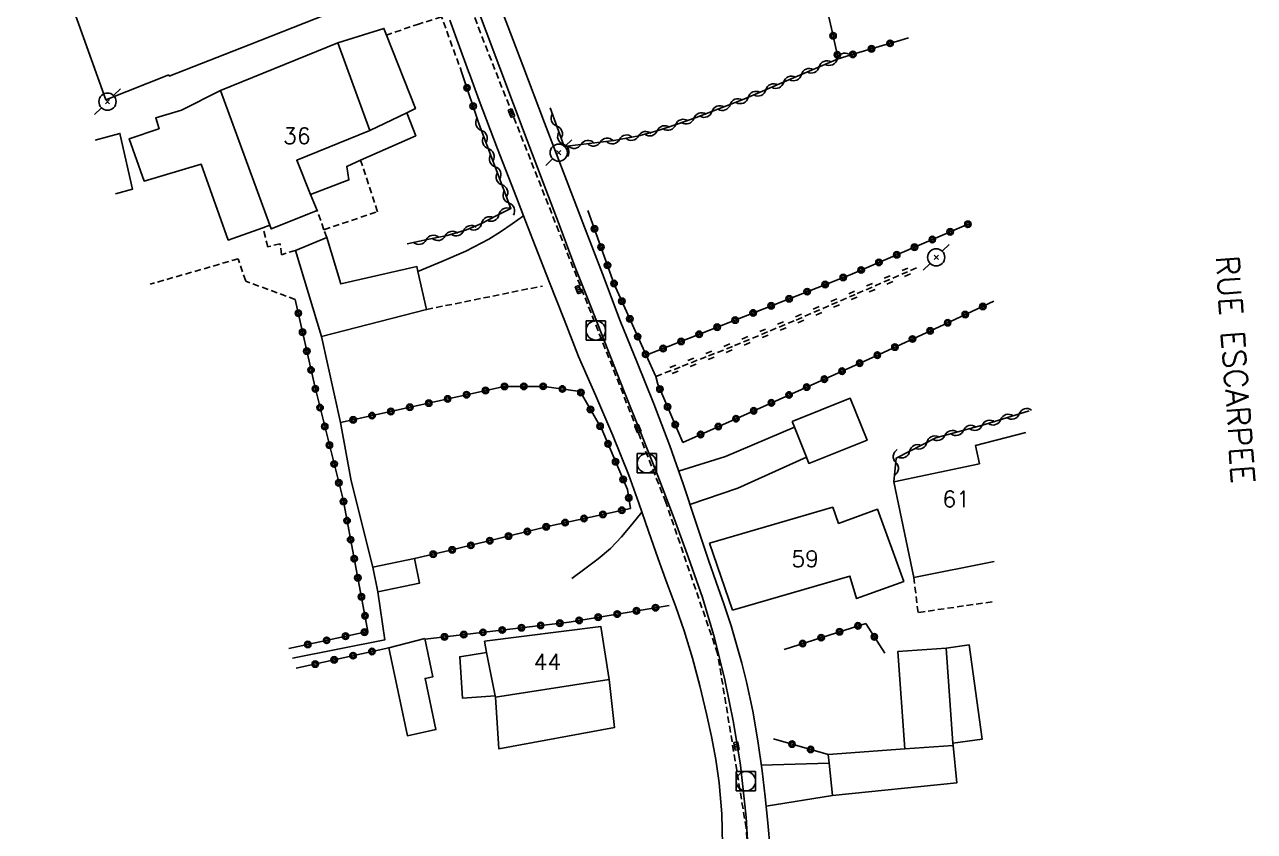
# Model space of a CAD drawing. Header units: millimetres. Extents: x 139000 to 140000, y 129196 to 129988.
# Drawn here: x 139762.8 to 139858, y 129349.9 to 129412.4 of the extents above; entities that cross this region are included whole.
import ezdxf
from ezdxf.enums import TextEntityAlignment as Align

# ---------------------------------------------------------------- set-up
doc = ezdxf.new("R2010")
doc.units = ezdxf.units.MM
doc.linetypes.add('DASHED', pattern=[0.75, 0.5, -0.25])
doc.layers.get('0').update_dxf_attribs({"linetype": 'CONTINUOUS'})
for name, color, linetype in [('W0001', 6, 'DASHED'), ('W0004', 5, 'CONTINUOUS'), ('W0008', 7, 'CONTINUOUS'), ('W0017', 7, 'CONTINUOUS'), ('W0101', 7, 'CONTINUOUS'), ('W0104', 1, 'CONTINUOUS'), ('W0105', 7, 'CONTINUOUS'), ('W0112', 1, 'DASHED'), ('W0120', 7, 'CONTINUOUS'), ('W0220', 5, 'DASHED'), ('W0310', 3, 'CONTINUOUS'), ('W0323', 7, 'CONTINUOUS'), ('W0333', 7, 'CONTINUOUS'), ('W0401', 7, 'CONTINUOUS'), ('W0420', 7, 'CONTINUOUS'), ('W0473', 7, 'CONTINUOUS'), ('W0989', 7, 'CONTINUOUS'), ('W0991', 7, 'CONTINUOUS')]:
    doc.layers.add(name, color=color, linetype=linetype)
doc.styles.get("Standard").update_dxf_attribs({"font": 'romans.shx', "width": 0.85})

# ---------------------------------------------------------------- blocks, each defined once
blk = doc.blocks.new('T401')
for p, q in [((-0.3, 0.3), (0, 0.3)), ((-0.3, -0.25), (-0.3, 0.3)), ((-0.3, 0.15), (0, 0.15)), ((-0.3, 0), (0, 0)), ((0, 0.3), (0, -0.25)), ((-0.3, -0.15), (0, -0.15)), ((-0.3, -0.25), (-0.3, -0.3)), ((-0.3, -0.3), (0, -0.3)), ((0, -0.3), (0, -0.25))]:
    blk.add_line(p, q)
blk = doc.blocks.new('T473')
for p, q in [((0.500001, 0.500001), (1.000002, 1.000002)), ((-0.166667, 0.166667), (0.166667, -0.166667)), ((-0.166667, -0.166667), (0.166667, 0.166667)), ((-1.000002, -1.000002), (-0.500001, -0.500001))]:
    blk.add_line(p, q)
blk.add_ellipse((0, 0), major_axis=(0.471405, 0.471405), ratio=1, start_param=5.497787144, end_param=11.780972451)
blk = doc.blocks.new('T420')
for p, q in [((0.75, 0.75), (-0.75, 0.75)), ((-0.75, 0.75), (-0.75, -0.75)), ((0.75, 0.75), (0.75, -0.75)), ((0.75, -0.75), (-0.75, -0.75))]:
    blk.add_line(p, q)
blk.add_ellipse((0, 0), major_axis=(-0.53, 0.53), ratio=1, start_param=3.926991, end_param=10.210176)
blk = doc.blocks.new('t310o')
at = {"color": 0, "linetype": 'Continuous'}
for centre, start, end in [((-0.5, 0.375), 216.8699, 323.1304), ((0.5, -0.375), 36.8699, 143.1303)]:
    blk.add_arc(centre, 0.625, start, end, dxfattribs=at)
blk = doc.blocks.new('t323o')
at = {"color": 0, "linetype": 'Continuous'}
for radius in [0.25, 0.15]:
    blk.add_circle((0, 0), radius, dxfattribs=at)
blk = doc.blocks.new('t220o')
at = {"color": 0, "linetype": 'Continuous'}
for p, q in [((-0.25, 0.25), (0.25, 0.25)), ((-0.25, -0.25), (0.25, -0.25))]:
    blk.add_line(p, q, dxfattribs=at)

msp = doc.modelspace()

# ---------------------------------------------------------------- linework, layer by layer
at = {"layer": 'W0001'}
msp.add_lwpolyline([(139751.339, 129215.776), (139770.727, 129229.619), (139796.114, 129246.22), (139818.304, 129251.889), (139821.127, 129283.822), (139821.737, 129304.006), (139819.077, 129312.426), (139819.588, 129318.695), (139819.635, 129332.129), (139818.662, 129350.174), (139816.452, 129363.674), (139812.439, 129375.408), (139804.154, 129396.357), (139798.084, 129411.748), (139791.751, 129428.776), (139790.61, 129432.104)], dxfattribs=at)
at = {"layer": 'W0004'}
for points in [[(139797.567, 129414.396), (139798.518, 129411.857), (139799.58, 129409.044), (139800.647, 129406.232), (139801.713, 129403.42), (139802.944, 129400.16), (139804.173, 129396.9), (139805.403, 129393.64)], [(139818.883, 129346.969), (139818.654, 129351.014), (139818.233, 129355.032), (139817.692, 129358.346), (139817.02, 129361.641), (139816.211, 129364.9), (139815.27, 129368.008), (139814.201, 129371.082), (139813.085, 129374.138), (139811.834, 129377.43), (139810.528, 129380.701), (139809.22, 129383.972), (139807.949, 129387.195), (139806.676, 129390.418), (139805.403, 129393.64)]]:
    msp.add_lwpolyline(points, dxfattribs=at)
at = {"layer": 'W0008'}
for points in [[(139808.915, 129389.449), (139807.526, 129393.075), (139806.138, 129396.7), (139804.75, 129400.326), (139803.053, 129404.776), (139801.358, 129409.227), (139799.653, 129413.674), (139797.933, 129418.072), (139796.204, 129422.467), (139794.798, 129426.141), (139794.516, 129426.878), (139793.567, 129429.427), (139793.218, 129430.379), (139792.631, 129431.98), (139792.626, 129431.994)], [(139805.688, 129386.683), (139804.564, 129389.542), (139803.441, 129392.4), (139802.322, 129395.261), (139801.419, 129397.578), (139800.862, 129399.005), (139799.411, 129402.752), (139797.989, 129406.51), (139797.227, 129408.579), (139797.164, 129408.752), (139796.473, 129410.65), (139795.724, 129412.724)], [(139820.517, 129348.555), (139820.34, 129350.575), (139820.137, 129352.594), (139819.891, 129354.606), (139819.559, 129356.912), (139819.171, 129359.21), (139818.693, 129361.488), (139818.328, 129362.943), (139817.926, 129364.389), (139817.496, 129365.827), (139816.938, 129367.526), (139816.342, 129369.213), (139815.747, 129370.9), (139814.756, 129373.859), (139813.772, 129376.821), (139812.742, 129379.766), (139811.504, 129383.008), (139810.21, 129386.228), (139808.915, 129389.449)], [(139805.688, 129386.683), (139807.014, 129383.625), (139808.339, 129380.568), (139809.584, 129377.479), (139810.356, 129375.331), (139811.089, 129373.168), (139811.835, 129371.009), (139812.526, 129369.153), (139813.225, 129367.3), (139813.873, 129365.431), (139814.512, 129363.311), (139815.086, 129361.17), (139815.597, 129359.015), (139815.978, 129357.245), (139816.316, 129355.466), (139816.583, 129353.678), (139816.767, 129351.277), (139816.824, 129348.861)]]:
    msp.add_lwpolyline(points, dxfattribs=at)
at = {"layer": 'W0017'}
for points in [[(139801.419, 129397.578), (139800.528, 129396.959), (139799.636, 129396.34), (139798.724, 129395.757), (139796.944, 129394.839), (139795.094, 129394.047), (139793.243, 129393.255)], [(139822.406, 129381.214), (139817.068, 129378.948), (139813.429, 129377.801)], [(139814.301, 129375.228), (139818.029, 129376.493), (139823.33, 129378.896)], [(139825.081, 129355.194), (139819.831, 129355.026)], [(139820.21, 129351.868), (139825.342, 129352.678)]]:
    msp.add_lwpolyline(points, dxfattribs=at)
at = {"layer": 'W0101'}
for points in [[(139773.956, 129408.483), (139769.056, 129406.564), (139766.228, 129414.499), (139770.999, 129416.368)], [(139786.128, 129413.191), (139786.138, 129413.162), (139780.165, 129410.823), (139773.985, 129408.402), (139773.956, 129408.483)], [(139777.948, 129407.283), (139787.036, 129410.976), (139789.528, 129404.187)], [(139789.528, 129404.187), (139783.851, 129401.88), (139784.928, 129399.229), (139785.428, 129397.999), (139781.884, 129396.559), (139781.78, 129396.843), (139777.948, 129407.283)], [(139830.098, 129376.984), (139836.725, 129378.373), (139836.428, 129379.791), (139840.324, 129380.797)], [(139837.876, 129370.803), (139831.651, 129369.572), (139830.098, 129376.984)], [(139815.824, 129372.227), (139825.366, 129375.005), (139825.822, 129373.755), (139828.83, 129374.851), (139830.865, 129369.266), (139827.213, 129367.935), (139826.704, 129369.682), (139817.616, 129367.036)], [(139817.616, 129367.036), (139815.824, 129372.227)]]:
    msp.add_lwpolyline(points, dxfattribs=at)
msp.add_lwpolyline([(139798.385, 129364.628), (139807.412, 129365.771), (139808.055, 129361.677), (139799.255, 129360.296), (139799.235, 129360.394), (139798.561, 129363.753)], close=True, dxfattribs=at)
at = {"layer": 'W0104'}
for points in [[(139787.036, 129410.976), (139790.605, 129412.089), (139790.807, 129411.575), (139793.045, 129405.875), (139792.393, 129405.562), (139789.528, 129404.187)], [(139781.78, 129396.843), (139781.226, 129396.646), (139778.556, 129395.693), (139776.461, 129401.565), (139772.047, 129400.261), (139770.876, 129403.543), (139773.185, 129404.315), (139773.19, 129404.315), (139772.941, 129405.159), (139774.932, 129405.747), (139774.934, 129405.748), (139777.948, 129407.283)], [(139792.393, 129405.562), (139793.072, 129403.779), (139788.798, 129401.876), (139787.732, 129401.402), (139787.9, 129400.361), (139784.928, 129399.229)], [(139768.246, 129403.425), (139770.156, 129403.96), (139771.124, 129399.635), (139769.829, 129399.272)], [(139799.235, 129360.394), (139796.686, 129360.231), (139796.481, 129363.432), (139798.561, 129363.753)], [(139834.163, 129364.1), (139835.936, 129364.343), (139836.939, 129357.038), (139834.673, 129356.727)], [(139808.055, 129361.677), (139808.465, 129357.956), (139799.499, 129356.311), (139799.255, 129360.296)], [(139834.685, 129356.555), (139834.984, 129353.679), (139825.342, 129352.678), (139825.081, 129355.194), (139825.011, 129355.865), (139830.939, 129356.296)]]:
    msp.add_lwpolyline(points, dxfattribs=at)
for points in [[(139786.177, 129395.902), (139787.26, 129392.301), (139793.156, 129393.638), (139793.243, 129393.255), (139793.909, 129390.32), (139785.764, 129388.22), (139783.754, 129394.901)], [(139822.232, 129381.651), (139826.729, 129383.443), (139828.025, 129380.191), (139823.528, 129378.399), (139823.33, 129378.896), (139822.406, 129381.214)], [(139789.747, 129370.362), (139792.964, 129371.037), (139793.363, 129369.136), (139790.146, 129368.461)], [(139793.782, 129364.835), (139794.407, 129361.879), (139793.79, 129361.749), (139794.628, 129357.784), (139792.424, 129357.318), (139790.984, 129364.13)], [(139830.939, 129356.296), (139830.417, 129363.841), (139834.163, 129364.1), (139834.673, 129356.727), (139834.685, 129356.555)]]:
    msp.add_lwpolyline(points, close=True, dxfattribs=at)
at = {"layer": 'W0105'}
for points in [[(139787.237, 129381.561), (139785.764, 129388.22)], [(139787.237, 129381.561), (139788.079, 129377.059), (139789.747, 129370.362)], [(139790.146, 129368.461), (139790.668, 129364.738), (139783.528, 129363.314)]]:
    msp.add_lwpolyline(points, dxfattribs=at)
at = {"layer": 'W0112'}
for points in [[(139796.674, 129408.579), (139795.073, 129412.972), (139793.354, 129412.45), (139790.807, 129411.575)], [(139785.963, 129396.501), (139790.105, 129397.895), (139788.798, 129401.876)], [(139786.177, 129395.902), (139785.963, 129396.501), (139785.428, 129397.999)], [(139783.754, 129394.901), (139782.673, 129394.564), (139782.564, 129395.418), (139781.615, 129395.167), (139781.226, 129396.646)], [(139783.742, 129391.089), (139779.903, 129392.519), (139779.316, 129394.24), (139772.491, 129392.284)], [(139793.909, 129390.32), (139802.884, 129392.14)], [(139837.716, 129367.678), (139831.978, 129366.86), (139831.651, 129369.572)]]:
    msp.add_lwpolyline(points, dxfattribs=at)
at = {"layer": 'W0120'}
for points in [[(139811.677, 129385.14), (139810.906, 129386.778)], [(139811.82, 129384.535), (139811.677, 129385.14)]]:
    msp.add_lwpolyline(points, dxfattribs=at)
at = {"layer": 'W0220'}
msp.add_lwpolyline([(139811.677, 129385.14), (139813.708, 129385.931), (139815.738, 129386.721), (139817.764, 129387.524), (139822.529, 129389.507), (139827.266, 129391.558), (139832.003, 129393.609)], dxfattribs=at)
at = {"layer": 'W0310'}
for points in [[(139803.49, 129405.941), (139804.557, 129402.952), (139806.501, 129403.183), (139808.445, 129403.415), (139810.362, 129403.766), (139811.849, 129404.178), (139813.318, 129404.666), (139814.779, 129405.176), (139818.488, 129406.598), (139822.143, 129408.17), (139825.797, 129409.742)], [(139792.406, 129395.416), (139793.953, 129395.734), (139795.501, 129396.052), (139797.006, 129396.489), (139798.169, 129396.986), (139799.305, 129397.561), (139800.441, 129398.135), (139797.991, 129404.64)], [(139830.098, 129376.984), (139830.291, 129378.818), (139833.348, 129380.373), (139837.141, 129381.405), (139840.588, 129382.478)]]:
    msp.add_lwpolyline(points, dxfattribs=at)
at = {"layer": 'W0323'}
for points in [[(139819.759, 129430.495), (139820.308, 129429.246), (139820.856, 129427.997), (139821.362, 129426.732), (139821.959, 129424.902), (139822.47, 129423.042), (139822.966, 129421.177), (139823.516, 129419.152), (139824.049, 129417.123), (139824.561, 129415.088), (139824.984, 129413.309), (139825.39, 129411.525), (139825.797, 129409.742), (139827.386, 129410.213), (139828.976, 129410.684), (139830.564, 129411.16), (139831.244, 129411.366)], [(139797.991, 129404.64), (139796.674, 129408.579)], [(139835.907, 129396.951), (139826.705, 129393.011), (139810.906, 129386.778), (139808.45, 129392.273), (139806.406, 129397.979)], [(139783.742, 129391.089), (139785.244, 129384.374), (139787.441, 129375.607), (139789.371, 129365.395), (139783.241, 129364.067)], [(139813.767, 129380.028), (139818.736, 129382.25), (139823.705, 129384.472), (139828.667, 129386.709), (139833.602, 129388.985), (139837.846, 129390.957)], [(139792.964, 129371.037), (139795.664, 129371.648), (139803.501, 129373.569), (139809.696, 129374.915), (139809.468, 129376.373), (139807.478, 129381.056), (139805.818, 129383.967), (139803.012, 129384.369), (139799.921, 129384.366), (139787.237, 129381.561)], [(139811.82, 129384.535), (139813.767, 129380.028)], [(139812.704, 129367.404), (139804.956, 129366.12), (139793.81, 129364.789)], [(139821.611, 129363.991), (139827.926, 129366.017)], [(139827.926, 129366.017), (139829.398, 129363.713)], [(139790.984, 129364.13), (139783.823, 129362.539)], [(139820.771, 129357.08), (139825.011, 129355.865)]]:
    msp.add_lwpolyline(points, dxfattribs=at)
at = {"layer": 'W0333'}
msp.add_lwpolyline([(139810.591, 129374.637), (139809.796, 129373.679), (139809, 129372.721), (139808.149, 129371.821), (139807.188, 129371.006), (139806.169, 129370.251), (139805.15, 129369.497)], dxfattribs=at)

# ---------------------------------------------------------------- block references
at = {"layer": 'W0220'}
for p, rotation in [((139831.065, 129393.203), 23.41137911120518), ((139828.312, 129392.011), 23.41137911120518), ((139829.688, 129392.607), 23.41137911120518), ((139826.935, 129391.415), 23.41137911135342), ((139824.182, 129390.223), 23.41137911135342), ((139825.559, 129390.819), 23.41137911135342), ((139821.423, 129389.047), 22.5951003976076), ((139822.806, 129389.627), 23.41137911135342), ((139820.038, 129388.47), 22.5951003976076), ((139817.265, 129387.326), 21.62077410662503), ((139818.653, 129387.894), 22.5951003976076), ((139814.473, 129386.229), 21.26412466076316), ((139815.87, 129386.773), 21.62077410662503), ((139813.075, 129385.684), 21.27908874173116)]:
    msp.add_blockref('t220o', p, dxfattribs=dict(at, rotation=rotation))
at = {"layer": 'W0310'}
for p, rotation in [((139825.7, 129409.7), 23.27802608508617), ((139824.322, 129409.108), 23.27802608508617), ((139821.567, 129407.922), 23.27233508205699), ((139822.945, 129408.515), 23.27802608508617), ((139820.189, 129407.329), 23.27233508205699), ((139817.415, 129406.187), 20.97641156734478), ((139818.811, 129406.737), 23.27233508205699), ((139803.994, 129404.528), 289.6453233809584), ((139814.612, 129405.118), 19.24286763758927), ((139816.015, 129405.65), 20.97641156734478), ((139798.163, 129404.183), 110.6380478786929), ((139811.771, 129404.156), 15.48634579676867), ((139813.196, 129404.625), 18.37642404273193), ((139798.692, 129402.779), 110.6380478786929), ((139804.499, 129403.116), 289.6453233809584), ((139807.363, 129403.286), 6.805580441485418), ((139808.849, 129403.489), 10.37584492040075), ((139810.325, 129403.759), 10.37584492040075), ((139805.874, 129403.108), 6.7765194216993), ((139799.221, 129401.375), 110.6380478786929), ((139799.749, 129399.971), 110.6380478786929), ((139800.278, 129398.568), 110.6380478786929), ((139799.515, 129397.667), 26.80663419851147), ((139798.177, 129396.99), 26.84679843643856), ((139793.875, 129395.718), 11.61586754209544), ((139795.345, 129396.02), 11.60856748878314), ((139796.788, 129396.426), 16.19147144968283), ((139839.81, 129382.236), 17.29314134692609), ((139836.943, 129381.351), 15.22060240716419), ((139838.378, 129381.79), 17.29314134692609), ((139834.049, 129380.564), 15.22060240716419), ((139835.496, 129380.957), 15.22060240716419), ((139831.321, 129379.342), 26.961012576401), ((139832.658, 129380.022), 26.961012576401), ((139830.255, 129378.476), 83.99262028514148)]:
    msp.add_blockref('t310o', p, dxfattribs=dict(at, rotation=rotation))
at = {"layer": 'W0323'}
for p, rotation in [((139825.393, 129411.513), 282.8584221620441), ((139825.727, 129410.05), 282.8584221620441), ((139826.932, 129410.078), 16.51049964536419), ((139828.37, 129410.505), 16.50068055278011), ((139829.808, 129410.933), 16.68600277850976), ((139797.04, 129407.485), 108.4872976248596), ((139797.515, 129406.063), 108.4872976248596), ((139835.839, 129396.922), 203.1780748186979), ((139806.912, 129396.567), 109.708510149227), ((139833.081, 129395.741), 203.1780748186979), ((139834.46, 129396.331), 203.1780748186979), ((139807.418, 129395.155), 109.708510149227), ((139831.702, 129395.151), 203.1780748186979), ((139828.944, 129393.97), 203.1780748186979), ((139830.323, 129394.56), 203.1780748186979), ((139807.924, 129393.743), 109.708510149227), ((139827.565, 129393.379), 203.1780748186979), ((139808.429, 129392.33), 109.708510149227), ((139824.785, 129392.254), 201.530158492121), ((139826.18, 129392.804), 201.530158492121), ((139809.037, 129390.959), 114.0823402926858), ((139821.994, 129391.153), 201.530158492121), ((139823.39, 129391.703), 201.530158492121), ((139783.979, 129390.031), 282.6082860326728), ((139819.204, 129390.052), 201.530158492121), ((139820.599, 129390.602), 201.530158492121), ((139836.99, 129390.559), 24.92389540728665), ((139809.649, 129389.59), 114.0823402926858), ((139817.808, 129389.501), 201.530158492121), ((139834.27, 129389.295), 24.92389540728665), ((139835.63, 129389.927), 24.92389540728665), ((139784.306, 129388.567), 282.6082860326728), ((139810.261, 129388.22), 114.0823402926858), ((139815.018, 129388.4), 201.530158492121), ((139816.413, 129388.951), 201.530158492121), ((139832.908, 129388.665), 24.7589409681794), ((139812.227, 129387.299), 201.530158492121), ((139813.622, 129387.85), 201.530158492121), ((139830.184, 129387.409), 24.7589409681794), ((139831.546, 129388.037), 24.7589409681794), ((139784.634, 129387.103), 282.6082860326728), ((139810.873, 129386.851), 114.0823402926858), ((139828.822, 129386.78), 24.7589409681794), ((139784.961, 129385.639), 282.6082860326728), ((139826.088, 129385.546), 24.26710307214319), ((139827.455, 129386.163), 24.26710307214319), ((139799.939, 129384.366), 180.0556089567223), ((139801.439, 129384.367), 180.0556089567223), ((139802.939, 129384.369), 180.0556089567223), ((139823.352, 129384.314), 24.09287889109394), ((139824.72, 129384.93), 24.26710307214319), ((139785.293, 129384.177), 284.0685314389322), ((139795.544, 129383.398), 192.4699648121109), ((139797.009, 129383.722), 192.4699648121109), ((139798.473, 129384.046), 192.4699648121109), ((139804.424, 129384.167), 171.8470296448533), ((139805.864, 129383.887), 119.693983775127), ((139811.982, 129384.159), 293.3640873569982), ((139821.983, 129383.702), 24.09287889109394), ((139785.658, 129382.722), 284.0685314389322), ((139791.15, 129382.426), 192.4699648121109), ((139792.615, 129382.75), 192.4699648121109), ((139794.08, 129383.074), 192.4699648121109), ((139806.607, 129382.584), 119.693983775127), ((139812.577, 129382.782), 293.3640873569982), ((139819.244, 129382.477), 24.09287889109394), ((139820.614, 129383.09), 24.09287889109394), ((139788.221, 129381.779), 192.4699648121109), ((139789.686, 129382.103), 192.4699648121109), ((139817.875, 129381.865), 24.09287889096888), ((139786.023, 129381.267), 284.0685314389322), ((139807.35, 129381.281), 119.693983775127), ((139813.172, 129381.405), 293.3640873569982), ((139815.136, 129380.64), 24.09287889096888), ((139816.506, 129381.253), 24.09287889096888), ((139786.387, 129379.812), 284.0685314389322), ((139807.963, 129379.914), 113.022642116664), ((139786.752, 129378.357), 284.0685314389322), ((139808.55, 129378.533), 113.022642116664), ((139787.117, 129376.902), 284.0685314389322), ((139809.137, 129377.153), 113.022642116664), ((139787.472, 129375.445), 280.7022891292155), ((139809.569, 129375.728), 98.88785169124725), ((139787.75, 129373.971), 280.7022891292155), ((139806.103, 129374.134), 12.2582460446026), ((139807.569, 129374.453), 12.2582460446026), ((139809.035, 129374.771), 12.2582460446026), ((139801.717, 129373.132), 13.7727491499523), ((139803.173, 129373.489), 13.7727491499523), ((139804.637, 129373.816), 12.2582460446026), ((139788.029, 129372.497), 280.7022891292155), ((139797.346, 129372.06), 13.7727491499523), ((139798.803, 129372.417), 13.7727491499523), ((139800.26, 129372.774), 13.7727491499523), ((139788.307, 129371.023), 280.7022891292155), ((139794.427, 129371.368), 12.7510572870324), ((139795.889, 129371.703), 13.7727491499523), ((139788.586, 129369.549), 280.7022891292155), ((139788.864, 129368.075), 280.7022891292155), ((139811.64, 129367.228), 189.4095504256974), ((139789.143, 129366.601), 280.7022891292155), ((139805.72, 129366.247), 189.4095504256974), ((139807.2, 129366.492), 189.4095504256974), ((139808.68, 129366.737), 189.4095504256974), ((139810.16, 129366.982), 189.4095504256974), ((139789.105, 129365.337), 192.2276984272117), ((139798.278, 129365.323), 186.8097309844106), ((139799.768, 129365.5), 186.8097309844106), ((139801.257, 129365.678), 186.8097309844106), ((139802.747, 129365.856), 186.8097309844106), ((139804.236, 129366.034), 186.8097309844106), ((139825.896, 129365.366), 17.78745839900416), ((139827.324, 129365.824), 17.78745839900416), ((139784.707, 129364.384), 192.2276984272117), ((139786.173, 129364.702), 192.2276984272117), ((139787.639, 129365.02), 192.2276984272117), ((139795.299, 129364.967), 186.8097309844106), ((139796.789, 129365.145), 186.8097309844106), ((139823.039, 129364.449), 17.78745839900416), ((139824.468, 129364.907), 17.78745839900416), ((139828.59, 129364.977), 302.5740571341727), ((139788.216, 129363.515), 192.5254494524323), ((139789.68, 129363.84), 192.5254494524323), ((139785.287, 129362.864), 192.5254494524323), ((139786.751, 129363.19), 192.5254494524323), ((139822.213, 129356.667), 344.0099951237402), ((139823.655, 129356.254), 344.0099951237402)]:
    msp.add_blockref('t323o', p, dxfattribs=dict(at, rotation=rotation))
at = {"layer": 'W0401'}
for p, rotation in [((139800.626, 129405.575), 20.84747585739376), ((139805.813, 129391.909), 20.96020129945566), ((139810.142, 129381.038), 201.9515399645477), ((139817.757, 129356.492), 190.7576658772188)]:
    msp.add_blockref('T401', p, dxfattribs=dict(at, rotation=rotation))
at = {"layer": 'W0420', "rotation": 359.9999899820874}
for p in [(139807.015, 129388.703), (139810.972, 129378.413), (139818.643, 129353.793)]:
    msp.add_blockref('T420', p, dxfattribs=at)
at = {"layer": 'W0473'}
msp.add_blockref('T473', (139769.199, 129406.417), dxfattribs=at)
at = {"layer": 'W0473', "rotation": 359.9999899820874}
for p in [(139804.149, 129402.466), (139833.38, 129394.359)]:
    msp.add_blockref('T473', p, dxfattribs=at)

# ---------------------------------------------------------------- texts
at = {"layer": 'W0989'}
msp.add_text('RUE ESCARPEE', height=1.75, rotation=274.02408, dxfattribs=at).set_placement((139855.921, 129394.51), align=Align.MIDDLE_LEFT)
at = {"layer": 'W0991'}
for s, p in [('36', (139783.867, 129403.768)), ('61', (139834.937, 129375.645)), ('59', (139823.233, 129371.02)), ('44', (139803.274, 129363.034))]:
    msp.add_text(s, height=1.25, dxfattribs=at).set_placement(p, align=Align.MIDDLE_CENTER)

doc.saveas('drawing.dxf')
